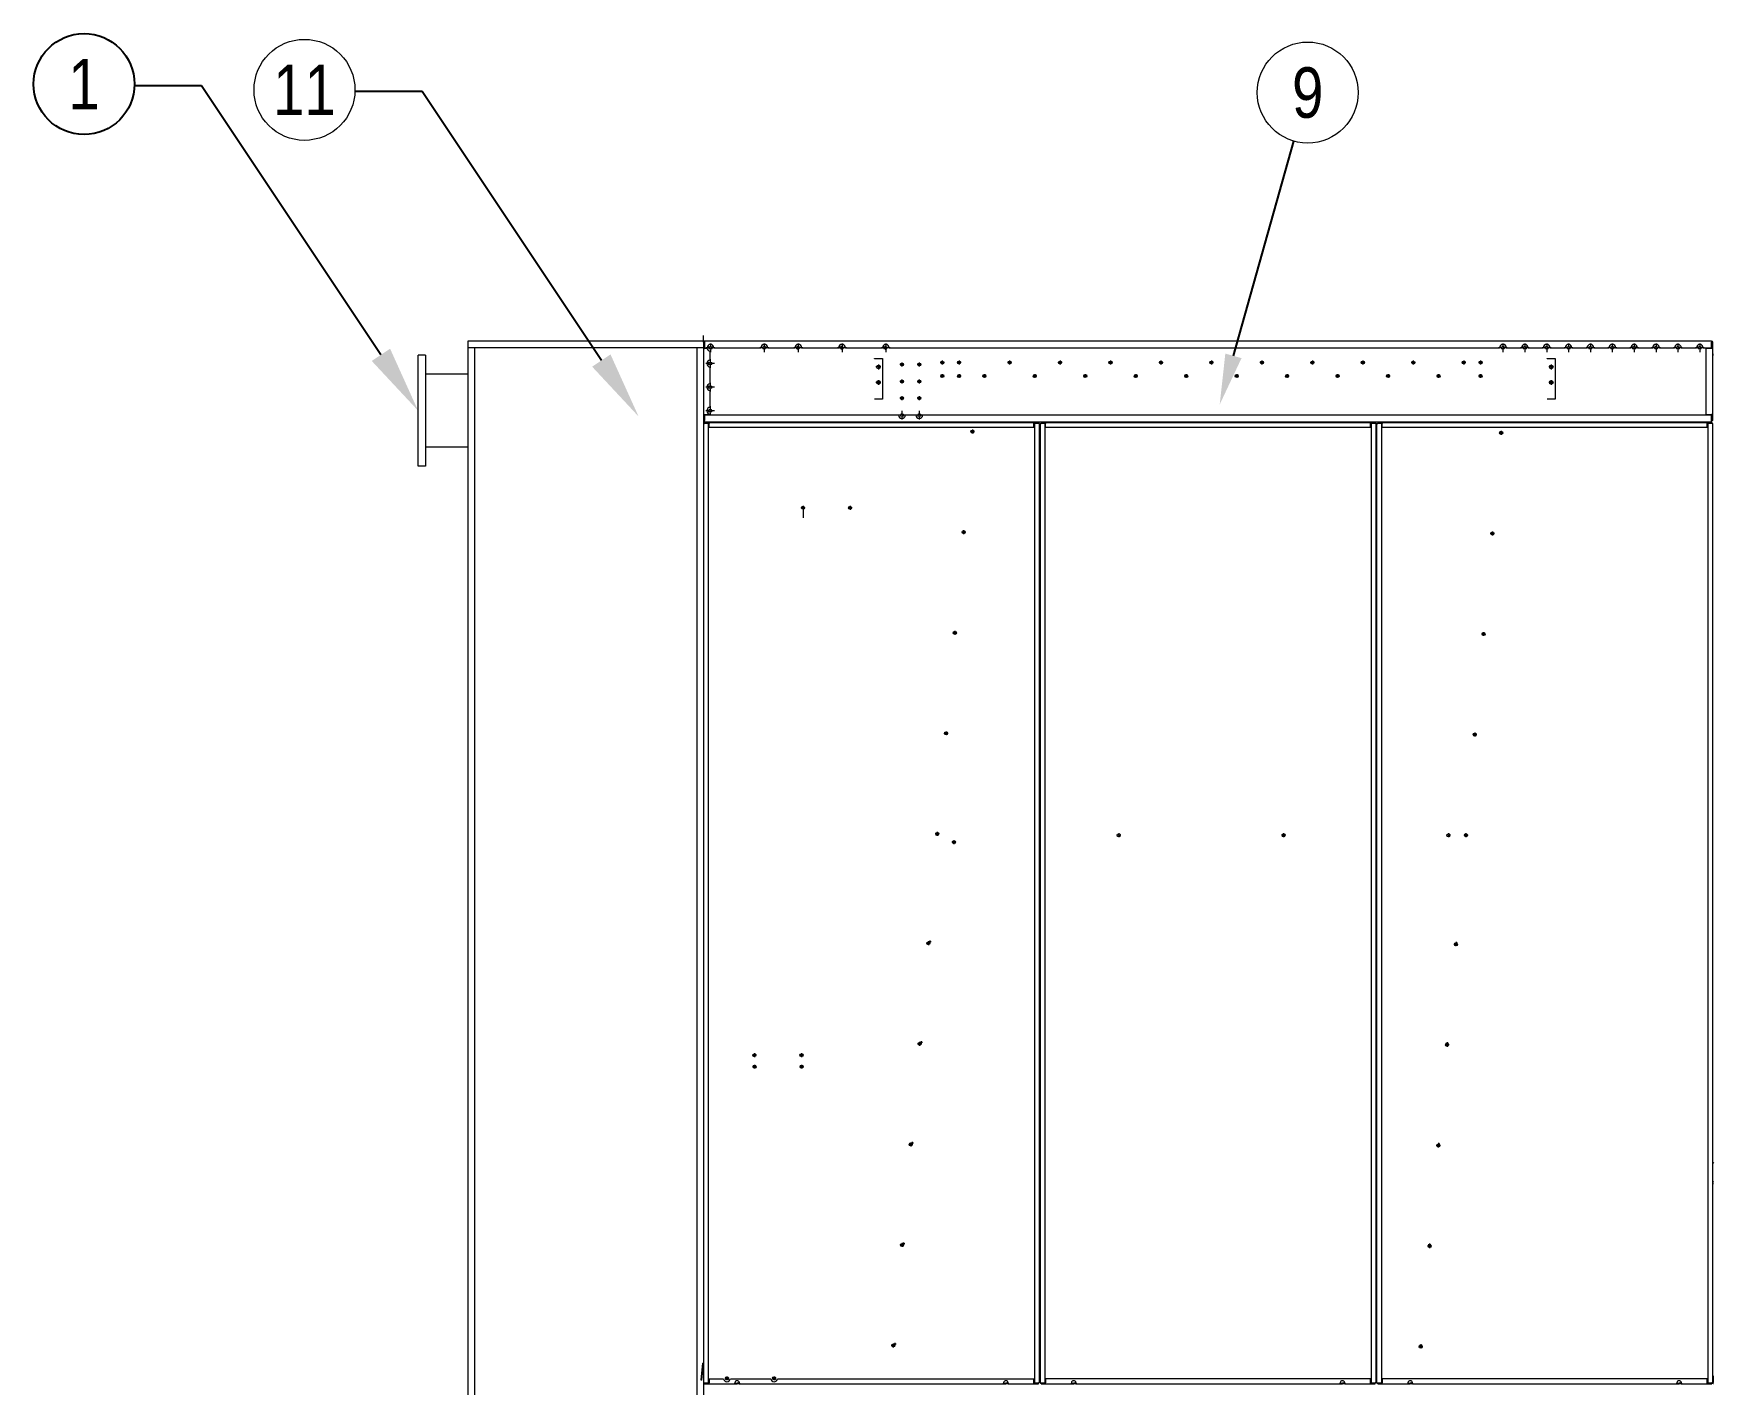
# Model space of a CAD drawing. Header units: millimetres. Extents: x -648583 to 40219, y -129719 to 29148.
# Drawn here: x 17370 to 22363, y 15334 to 19347 of the extents above; entities that cross this region are included whole.
import ezdxf
from ezdxf import colors
from ezdxf.entities.mleader import LeaderData, LeaderLine
from ezdxf.enums import TextEntityAlignment as Align
from ezdxf.math import Vec2, Vec3

# ---------------------------------------------------------------- set-up
doc = ezdxf.new("R2010")
doc.units = ezdxf.units.MM
doc.linetypes.add('DASHDOT', pattern=[18.5, 12, -3, 0.5, -3])
doc.linetypes.add('DASHED', pattern=[15, 12, -3])
doc.layers.add('냉각탑_dim', color=1, linetype='Continuous')
doc.layers.add('냉각탑_text', color=3, linetype='Continuous')
doc.styles.get("Standard").update_dxf_attribs({"font": 'arial.ttf'})

# ---------------------------------------------------------------- blocks, each defined once
blk = doc.blocks.new('1')
at = {"lineweight": 20}
for p, q in [((19361.3, 18433.6), (18661.3, 18433.6)), ((18661.3, 18433.6), (18661.3, 14833.6)), ((19361.3, 18430.1), (19361.3, 18449.7)), ((19361.3, 18433.6), (19361.3, 14833.6)), ((19364.8, 18433.6), (19361.3, 18433.6)), ((19361.3, 18413.6), (18661.3, 18413.6)), ((18681.3, 18413.6), (18681.3, 14853.6))]:
    blk.add_line(p, q, dxfattribs=at)
at = {"color": 7, "lineweight": 20}
for p, q in [((19361.3, 18431.9), (19361.3, 14937.3)), ((22357.8, 18433.6), (19364.8, 18433.6)), ((18513.3, 18061.6), (18513.3, 18391.6)), ((18535.3, 18391.6), (18513.3, 18391.6)), ((18535.3, 18391.6), (18535.3, 18061.6)), ((19341.3, 18413.6), (19341.3, 14853.6)), ((19361.3, 18411.6), (19361.3, 18215.6)), ((19381.3, 18376.6), (19381.3, 18403.7)), ((19392.3, 18413.6), (19532.3, 18413.6)), ((19552.3, 18413.6), (19633.3, 18413.6)), ((19653.3, 18413.6), (19763.3, 18413.6)), ((19783.3, 18413.6), (19893.3, 18413.6)), ((19869.5, 18382.1), (19893.1, 18382.1)), ((19893.1, 18382.1), (19893.1, 18260.6)), ((19913.3, 18413.6), (21727.8, 18413.6)), ((21747.8, 18413.6), (21792.8, 18413.6)), ((21812.8, 18413.6), (21857.8, 18413.6)), ((21869.5, 18382.1), (21893.1, 18382.1)), ((21877.8, 18413.6), (21922.8, 18413.6)), ((21893.1, 18382.1), (21893.1, 18260.6)), ((21942.8, 18413.6), (21987.8, 18413.6)), ((22007.8, 18413.6), (22052.8, 18413.6)), ((22072.8, 18413.6), (22117.8, 18413.6)), ((22137.8, 18413.6), (22182.8, 18413.6)), ((22202.8, 18413.6), (22247.8, 18413.6)), ((22267.8, 18413.6), (22312.8, 18413.6)), ((22332.8, 18413.6), (22357.8, 18413.6)), ((22341.3, 18411.6), (22341.3, 18215.6)), ((22361.3, 18215.6), (22361.3, 18411.6)), ((18661.3, 18334.8), (18535.3, 18334.8)), ((19381.3, 18306.6), (19381.3, 18356.6)), ((19381.3, 18236.6), (19381.3, 18286.6)), ((19893.1, 18260.6), (19869.5, 18260.6)), ((21893.1, 18260.6), (21869.5, 18260.6)), ((19361.3, 18188.5), (19361.3, 15338.7)), ((19941.3, 18213.6), (19364.8, 18213.6)), ((19364.8, 18193.6), (22357.8, 18193.6)), ((19376.3, 15338.7), (19376.3, 18188.5)), ((19377.9, 18191.6), (20343.7, 18191.6)), ((20343.7, 18176.6), (19377.9, 18176.6)), ((19992.8, 18213.6), (19961.3, 18213.6)), ((22357.8, 18213.6), (20012.8, 18213.6)), ((20345.3, 18188.5), (20345.3, 15338.7)), ((20360.3, 15338.7), (20360.3, 18188.5)), ((20361.8, 18188.5), (20361.8, 15338.7)), ((20376.8, 15338.7), (20376.8, 18188.5)), ((20378.4, 18191.6), (21344.2, 18191.6)), ((21344.2, 18176.6), (20378.4, 18176.6)), ((21345.8, 18188.5), (21345.8, 15338.7)), ((21360.8, 15338.7), (21360.8, 18188.5)), ((21362.3, 18188.5), (21362.3, 15338.7)), ((21377.3, 15338.7), (21377.3, 18188.5)), ((21378.9, 18191.6), (22344.7, 18191.6)), ((22344.7, 18176.6), (21378.9, 18176.6)), ((22346.3, 18188.5), (22346.3, 15338.7)), ((22361.3, 15338.7), (22361.3, 18188.5)), ((18661.3, 18118.5), (18535.3, 18118.5)), ((18535.3, 18061.6), (18513.3, 18061.6)), ((19355, 15346.5), (19359.3, 15396.4)), ((19357, 15346.4), (19361.3, 15396.2)), ((19377.9, 15350.6), (19421.4, 15350.6)), ((19377.9, 15335.6), (19454.6, 15335.6)), ((19441.3, 15350.6), (19561.4, 15350.6)), ((19468, 15335.6), (20253.6, 15335.6)), ((19581.3, 15350.6), (20343.7, 15350.6)), ((20267, 15335.6), (20343.7, 15335.6)), ((21344.2, 15350.6), (20378.4, 15350.6)), ((20378.4, 15335.6), (20455.1, 15335.6)), ((20468.5, 15335.6), (21254.1, 15335.6)), ((21267.5, 15335.6), (21344.2, 15335.6)), ((22344.7, 15350.6), (21378.9, 15350.6)), ((21378.9, 15335.6), (21455.6, 15335.6)), ((21469, 15335.6), (22254.6, 15335.6)), ((22268, 15335.6), (22344.7, 15335.6))]:
    blk.add_line(p, q, dxfattribs=at)
at = {"color": 7, "lineweight": 20, "ltscale": 0.4625}
for p, q in [((19361.3, 18430.1), (19361.3, 18411.6)), ((19363.3, 18411.6), (19363.3, 18430.1)), ((22359.3, 18430.1), (22359.3, 18411.6)), ((22361.3, 18411.6), (22361.3, 18430.1)), ((19361.3, 18215.6), (19361.3, 18197.1)), ((19363.3, 18197.1), (19363.3, 18215.6)), ((22359.3, 18215.6), (22359.3, 18197.1)), ((22361.3, 18197.1), (22361.3, 18215.6)), ((22362.8, 15358), (22362.8, 15339.5)), ((22362.8, 15358), (22362.8, 15339.5))]:
    blk.add_line(p, q, dxfattribs=at)
at = {"color": 7, "lineweight": 20, "ltscale": 0.05}
for p, q in [((19363.3, 18430.1), (19361.3, 18430.1)), ((22359.3, 18430.1), (22361.3, 18430.1)), ((19363.3, 18197.1), (19361.3, 18197.1)), ((19403.3, 18191.6), (19403.3, 18193.6)), ((19699.3, 18193.6), (19699.3, 18191.6)), ((19721.3, 18193.6), (19721.3, 18191.6)), ((19743.3, 18193.6), (19743.3, 18191.6)), ((19833.1, 18191.6), (19833.1, 18193.6)), ((19894.3, 18191.6), (19894.3, 18193.6)), ((19924.3, 18193.6), (19924.3, 18191.6)), ((19926.3, 18191.6), (19926.3, 18193.6)), ((19928.3, 18193.6), (19928.3, 18191.6)), ((19930.3, 18193.6), (19930.3, 18191.6)), ((20027.8, 18191.6), (20027.8, 18193.6)), ((20029.8, 18193.6), (20029.8, 18191.6)), ((21833.1, 18191.6), (21833.1, 18193.6)), ((22359.3, 18197.1), (22361.3, 18197.1)), ((19361.3, 15396.2), (19359.3, 15396.4)), ((19357, 15346.4), (19355, 15346.5)), ((19833.1, 15335.6), (19833.1, 15333.6)), ((21833.1, 15335.6), (21833.1, 15333.6))]:
    blk.add_line(p, q, dxfattribs=at)
at = {"color": 7, "lineweight": 20, "ltscale": 0.0375}
for p, q in [((19363.3, 18430.1), (19364.8, 18430.1)), ((22359.3, 18430.1), (22357.8, 18430.1)), ((19363.3, 18197.1), (19364.8, 18197.1)), ((19364.4, 18190), (19364.4, 18188.5)), ((20357.2, 18190), (20357.2, 18188.5)), ((20364.9, 18190), (20364.9, 18188.5)), ((21357.7, 18190), (21357.7, 18188.5)), ((21365.4, 18190), (21365.4, 18188.5)), ((22359.3, 18197.1), (22357.8, 18197.1)), ((22358.2, 18190), (22358.2, 18188.5)), ((20361.8, 16986.6), (20360.3, 16986.6)), ((21362.3, 16986.6), (21360.8, 16986.6)), ((20361.8, 16942.6), (20360.3, 16942.6)), ((21362.3, 16942.6), (21360.8, 16942.6)), ((20361.8, 16925.6), (20360.3, 16925.6)), ((21362.3, 16925.6), (21360.8, 16925.6)), ((19364.4, 15337.2), (19364.4, 15338.7)), ((20357.2, 15337.2), (20357.2, 15338.7)), ((20364.9, 15337.2), (20364.9, 15338.7)), ((21357.7, 15337.2), (21357.7, 15338.7)), ((21365.4, 15337.2), (21365.4, 15338.7)), ((22358.2, 15337.2), (22358.2, 15338.7))]:
    blk.add_line(p, q, dxfattribs=at)
at = {"color": 7, "lineweight": 20, "ltscale": 0.0875}
for p, q in [((19364.8, 18433.6), (19364.8, 18430.1)), ((22357.8, 18433.6), (22357.8, 18430.1)), ((19361.3, 18411.6), (19364.8, 18411.6)), ((22361.3, 18411.6), (22357.8, 18411.6)), ((19361.3, 18215.6), (19364.8, 18215.6)), ((19364.8, 18193.6), (19364.8, 18197.1)), ((22361.3, 18215.6), (22357.8, 18215.6)), ((22357.8, 18193.6), (22357.8, 18197.1))]:
    blk.add_line(p, q, dxfattribs=at)
at = {"color": 7, "lineweight": 20, "ltscale": 0.4125}
for p, q in [((19364.8, 18430.1), (19364.8, 18413.6)), ((22357.8, 18413.6), (22357.8, 18430.1)), ((22357.8, 18411.6), (22341.3, 18411.6)), ((19364.8, 18215.6), (19381.3, 18215.6)), ((19364.8, 18213.6), (19364.8, 18197.1)), ((22341.3, 18215.6), (22357.8, 18215.6)), ((22357.8, 18197.1), (22357.8, 18213.6))]:
    blk.add_line(p, q, dxfattribs=at)
at = {"color": 7, "linetype": 'DASHDOT', "lineweight": 20}
for p, q in [((19382.3, 18426.6), (19382.3, 18400.6)), ((19542.3, 18426.6), (19542.3, 18400.6)), ((19643.3, 18426.6), (19643.3, 18400.6)), ((19773.3, 18426.6), (19773.3, 18400.6)), ((19903.3, 18426.6), (19903.3, 18400.6)), ((21737.8, 18426.6), (21737.8, 18400.6)), ((21802.8, 18426.6), (21802.8, 18400.6)), ((21867.8, 18426.6), (21867.8, 18400.6)), ((21932.8, 18426.6), (21932.8, 18400.6)), ((21997.8, 18426.6), (21997.8, 18400.6)), ((22062.8, 18426.6), (22062.8, 18400.6)), ((22127.8, 18426.6), (22127.8, 18400.6)), ((22192.8, 18426.6), (22192.8, 18400.6)), ((22257.8, 18426.6), (22257.8, 18400.6)), ((22322.8, 18426.6), (22322.8, 18400.6)), ((19395.3, 18413.6), (19369.3, 18413.6)), ((19381.3, 18379.6), (19381.3, 18353.6)), ((19555.3, 18413.6), (19529.3, 18413.6)), ((19656.3, 18413.6), (19630.3, 18413.6)), ((19786.3, 18413.6), (19760.3, 18413.6)), ((19916.3, 18413.6), (19890.3, 18413.6)), ((21750.8, 18413.6), (21724.8, 18413.6)), ((21815.8, 18413.6), (21789.8, 18413.6)), ((21880.8, 18413.6), (21854.8, 18413.6)), ((21945.8, 18413.6), (21919.8, 18413.6)), ((22010.8, 18413.6), (21984.8, 18413.6)), ((22075.8, 18413.6), (22049.8, 18413.6)), ((22140.8, 18413.6), (22114.8, 18413.6)), ((22205.8, 18413.6), (22179.8, 18413.6)), ((22270.8, 18413.6), (22244.8, 18413.6)), ((22335.8, 18413.6), (22309.8, 18413.6)), ((19394.3, 18366.6), (19368.3, 18366.6)), ((19394.3, 18296.6), (19368.3, 18296.6)), ((19381.3, 18309.6), (19381.3, 18283.6)), ((19394.3, 18226.6), (19368.3, 18226.6)), ((19381.3, 18239.6), (19381.3, 18213.6)), ((19951.3, 18226.6), (19951.3, 18200.6)), ((20002.8, 18226.6), (20002.8, 18200.6)), ((19964.3, 18213.6), (19938.3, 18213.6)), ((20015.8, 18213.6), (19989.8, 18213.6))]:
    blk.add_line(p, q, dxfattribs=at)
at = {"color": 7, "lineweight": 20, "ltscale": 0.1875}
blk.add_line((19364.8, 18413.6), (19372.3, 18413.6), dxfattribs=at)
at = {"color": 7, "lineweight": 20, "ltscale": 0.192551}
blk.add_line((19372.5, 18411.6), (19364.8, 18411.6), dxfattribs=at)
at = {"color": 7, "linetype": 'DASHDOT', "lineweight": 20, "ltscale": 0.292499}
for p, q in [((19648.2, 18413.6), (19636.5, 18413.6)), ((19778.2, 18413.6), (19766.5, 18413.6)), ((19908.2, 18413.6), (19896.5, 18413.6)), ((19957.2, 18363.6), (19945.5, 18363.6)), ((20008.7, 18363.6), (19997, 18363.6)), ((20077.2, 18369.6), (20065.5, 18369.6)), ((20077.2, 18329.6), (20065.5, 18329.6)), ((20127.2, 18369.6), (20115.5, 18369.6)), ((20127.2, 18329.6), (20115.5, 18329.6)), ((20202.2, 18329.6), (20190.5, 18329.6)), ((20277.2, 18369.6), (20265.5, 18369.6)), ((20352.2, 18329.6), (20340.5, 18329.6)), ((20427.2, 18369.6), (20415.5, 18369.6)), ((20502.2, 18329.6), (20490.5, 18329.6)), ((20577.2, 18369.6), (20565.5, 18369.6)), ((20652.2, 18329.6), (20640.5, 18329.6)), ((20727.2, 18369.6), (20715.5, 18369.6)), ((20802.2, 18329.6), (20790.5, 18329.6)), ((20877.2, 18369.6), (20865.5, 18369.6)), ((20952.2, 18329.6), (20940.5, 18329.6)), ((21027.2, 18369.6), (21015.5, 18369.6)), ((21102.2, 18329.6), (21090.5, 18329.6)), ((21177.2, 18369.6), (21165.5, 18369.6)), ((21252.2, 18329.6), (21240.5, 18329.6)), ((21327.2, 18369.6), (21315.5, 18369.6)), ((19957.2, 18313.6), (19945.5, 18313.6)), ((20008.7, 18313.6), (19997, 18313.6)), ((19957.2, 18263.6), (19945.5, 18263.6)), ((20008.7, 18263.6), (19997, 18263.6)), ((20166.8, 18164.5), (20155.1, 18164.5)), ((20160.9, 18170.4), (20160.9, 18158.7)), ((21732.5, 18166.6), (21732.5, 18154.9)), ((19663.2, 17938.1), (19651.5, 17938.1)), ((19803.2, 17938.1), (19791.5, 17938.1)), ((20140.6, 17865.7), (20128.9, 17865.7)), ((20134.8, 17871.5), (20134.8, 17859.8)), ((21706.4, 17867.7), (21706.4, 17856)), ((20114.5, 17566.8), (20102.8, 17566.8)), ((21680.2, 17568.9), (21680.2, 17557.2)), ((20088.3, 17268), (20076.6, 17268)), ((21659.9, 17264.2), (21648.2, 17264.2)), ((21654.1, 17270), (21654.1, 17258.3)), ((20062.2, 16969.1), (20050.5, 16969.1)), ((20111.6, 16944.4), (20099.9, 16944.4)), ((20105.7, 16950.3), (20105.7, 16938.6)), ((20595.6, 16970.9), (20595.6, 16959.2)), ((21085.6, 16970.9), (21085.6, 16959.2)), ((21575.6, 16970.9), (21575.6, 16959.2)), ((21633.8, 16965.3), (21622.1, 16965.3)), ((21627.9, 16971.2), (21627.9, 16959.5)), ((20030, 16650.3), (20030, 16638.6)), ((20003.9, 16351.4), (20003.9, 16339.7)), ((21571.8, 16348), (21571.8, 16336.3)), ((19518.7, 16311.6), (19507, 16311.6)), ((19519.2, 16277.6), (19507.5, 16277.6)), ((19512.8, 16317.5), (19512.8, 16305.8)), ((19513.3, 16283.5), (19513.3, 16271.8)), ((19658.7, 16311.6), (19647, 16311.6)), ((19659.2, 16277.6), (19647.5, 16277.6)), ((19652.8, 16317.5), (19652.8, 16305.8)), ((19653.3, 16283.5), (19653.3, 16271.8)), ((19977.7, 16052.6), (19977.7, 16040.9)), ((21545.6, 16049.2), (21545.6, 16037.5)), ((21493.3, 15451.5), (21493.3, 15439.8)), ((19437.2, 15351.6), (19425.5, 15351.6)), ((19431.3, 15357.5), (19431.3, 15345.8)), ((19577.2, 15351.6), (19565.5, 15351.6)), ((19571.3, 15357.5), (19571.3, 15345.8))]:
    blk.add_line(p, q, dxfattribs=at)
at = {"color": 7, "linetype": 'DASHDOT', "lineweight": 20, "ltscale": 0.292505}
for p, q in [((19642.3, 18419.5), (19642.3, 18407.8)), ((19772.3, 18419.5), (19772.3, 18407.8)), ((19902.3, 18419.5), (19902.3, 18407.8)), ((20071.3, 18375.5), (20071.3, 18363.8)), ((20121.3, 18375.5), (20121.3, 18363.8)), ((20271.3, 18375.5), (20271.3, 18363.8)), ((20421.3, 18375.5), (20421.3, 18363.8)), ((20571.3, 18375.5), (20571.3, 18363.8)), ((20721.3, 18375.5), (20721.3, 18363.8)), ((20871.3, 18375.5), (20871.3, 18363.8)), ((21021.3, 18375.5), (21021.3, 18363.8)), ((21171.3, 18375.5), (21171.3, 18363.8)), ((21321.3, 18375.5), (21321.3, 18363.8)), ((21471.3, 18375.5), (21471.3, 18363.8)), ((21621.3, 18375.5), (21621.3, 18363.8)), ((21671.3, 18375.5), (21671.3, 18363.8)), ((19951.3, 18369.5), (19951.3, 18357.8)), ((20002.8, 18369.5), (20002.8, 18357.8)), ((20071.3, 18335.5), (20071.3, 18323.8)), ((20121.3, 18335.5), (20121.3, 18323.8)), ((20196.3, 18335.5), (20196.3, 18323.8)), ((20346.3, 18335.5), (20346.3, 18323.8)), ((20496.3, 18335.5), (20496.3, 18323.8)), ((20646.3, 18335.5), (20646.3, 18323.8)), ((20796.3, 18335.5), (20796.3, 18323.8)), ((20946.3, 18335.5), (20946.3, 18323.8)), ((21096.3, 18335.5), (21096.3, 18323.8)), ((21246.3, 18335.5), (21246.3, 18323.8)), ((21396.3, 18335.5), (21396.3, 18323.8)), ((21546.3, 18335.5), (21546.3, 18323.8)), ((21671.3, 18335.5), (21671.3, 18323.8)), ((19951.3, 18319.5), (19951.3, 18307.8)), ((20002.8, 18319.5), (20002.8, 18307.8)), ((19951.3, 18269.5), (19951.3, 18257.8)), ((20002.8, 18269.5), (20002.8, 18257.8)), ((19657.3, 17944), (19657.3, 17932.3)), ((19797.3, 17944), (19797.3, 17932.3)), ((20108.6, 17572.7), (20108.6, 17561)), ((20082.5, 17273.8), (20082.5, 17262.1)), ((20056.3, 16975), (20056.3, 16963.3)), ((20035.9, 16644.4), (20024.2, 16644.4)), ((20009.7, 16345.6), (19998, 16345.6)), ((19983.6, 16046.7), (19971.9, 16046.7)), ((19957.4, 15747.9), (19945.7, 15747.9)), ((19931.3, 15449), (19919.6, 15449))]:
    blk.add_line(p, q, dxfattribs=at)
at = {"color": 7, "lineweight": 20, "ltscale": 0.023431}
for p, q in [((19869.5, 18381.2), (19869.5, 18382.1)), ((21869.5, 18381.2), (21869.5, 18382.1))]:
    blk.add_line(p, q, dxfattribs=at)
at = {"color": 7, "lineweight": 20, "ltscale": 0.012499}
for p, q in [((22363.3, 18393.6), (22362.8, 18393.6)), ((22363.3, 18391.6), (22362.8, 18391.6))]:
    blk.add_line(p, q, dxfattribs=at)
at = {"color": 7, "linetype": 'DASHDOT', "lineweight": 20, "ltscale": 0.357501}
for p, q in [((19888.5, 18356.6), (19874.2, 18356.6)), ((19888.5, 18310.6), (19874.2, 18310.6))]:
    blk.add_line(p, q, dxfattribs=at)
at = {"color": 7, "linetype": 'DASHDOT', "lineweight": 20, "ltscale": 0.357495}
for p, q in [((19881.3, 18363.8), (19881.3, 18349.5)), ((21881.3, 18363.8), (21881.3, 18349.5)), ((19881.3, 18317.8), (19881.3, 18303.5)), ((21881.3, 18317.8), (21881.3, 18303.5))]:
    blk.add_line(p, q, dxfattribs=at)
at = {"color": 7, "linetype": 'DASHDOT', "lineweight": 20, "ltscale": 0.2925}
for p, q in [((21402.2, 18329.6), (21390.5, 18329.6)), ((21477.2, 18369.6), (21465.5, 18369.6)), ((21552.2, 18329.6), (21540.5, 18329.6)), ((21627.2, 18369.6), (21615.5, 18369.6)), ((21677.2, 18369.6), (21665.5, 18369.6)), ((21677.2, 18329.6), (21665.5, 18329.6)), ((21738.4, 18160.7), (21726.7, 18160.7)), ((21712.2, 17861.9), (21700.5, 17861.9)), ((21686.1, 17563), (21674.4, 17563)), ((21581.5, 16965), (21569.8, 16965)), ((21603.8, 16641), (21592.1, 16641)), ((21577.6, 16342.2), (21565.9, 16342.2)), ((21551.5, 16043.3), (21539.8, 16043.3)), ((19951.6, 15753.7), (19951.6, 15742)), ((21525.3, 15744.5), (21513.6, 15744.5)), ((21519.5, 15750.3), (21519.5, 15738.6)), ((19925.4, 15454.9), (19925.4, 15443.2)), ((21499.2, 15445.6), (21487.5, 15445.6))]:
    blk.add_line(p, q, dxfattribs=at)
at = {"color": 7, "linetype": 'DASHDOT', "lineweight": 20, "ltscale": 0.3575}
for p, q in [((21888.5, 18356.6), (21874.2, 18356.6)), ((21888.5, 18310.6), (21874.2, 18310.6))]:
    blk.add_line(p, q, dxfattribs=at)
at = {"color": 7, "lineweight": 20, "ltscale": 0.053766}
for p, q in [((19950.3, 18316.4), (19952.4, 18316.4)), ((20001.8, 18316.4), (20003.9, 18316.4))]:
    blk.add_line(p, q, dxfattribs=at)
at = {"color": 7, "lineweight": 20, "ltscale": 0.214999}
blk.add_line((19361.3, 18197.1), (19361.3, 18188.5), dxfattribs=at)
at = {"color": 7, "lineweight": 20, "ltscale": 0.0775}
for p, q in [((19361.3, 18188.5), (19364.4, 18188.5)), ((19377.9, 18191.6), (19377.9, 18188.5)), ((20343.7, 18191.6), (20343.7, 18188.5)), ((20360.3, 18188.5), (20357.2, 18188.5)), ((20361.8, 18188.5), (20364.9, 18188.5)), ((20378.4, 18191.6), (20378.4, 18188.5)), ((21344.2, 18191.6), (21344.2, 18188.5)), ((21360.8, 18188.5), (21357.7, 18188.5)), ((21362.3, 18188.5), (21365.4, 18188.5)), ((21378.9, 18191.6), (21378.9, 18188.5)), ((22344.7, 18191.6), (22344.7, 18188.5)), ((22361.3, 18188.5), (22358.2, 18188.5)), ((19361.3, 15338.7), (19364.4, 15338.7)), ((19364.4, 15335.6), (19364.4, 15338.7)), ((19377.9, 15335.6), (19377.9, 15338.7)), ((20343.7, 15335.6), (20343.7, 15338.7)), ((20360.3, 15338.7), (20357.2, 15338.7)), ((20361.8, 15338.7), (20364.9, 15338.7)), ((20378.4, 15335.6), (20378.4, 15338.7)), ((21344.2, 15335.6), (21344.2, 15338.7)), ((21360.8, 15338.7), (21357.7, 15338.7)), ((21362.3, 15338.7), (21365.4, 15338.7)), ((21378.9, 15335.6), (21378.9, 15338.7)), ((22344.7, 15335.6), (22344.7, 15338.7)), ((22361.3, 15338.7), (22358.2, 15338.7))]:
    blk.add_line(p, q, dxfattribs=at)
at = {"color": 7, "lineweight": 20, "ltscale": 0.3375}
for p, q in [((19377.9, 18191.6), (19364.4, 18191.6)), ((19364.4, 18190), (19377.9, 18190)), ((20357.2, 18191.6), (20343.7, 18191.6)), ((20343.7, 18190), (20357.2, 18190)), ((20378.4, 18191.6), (20364.9, 18191.6)), ((20364.9, 18190), (20378.4, 18190)), ((21357.7, 18191.6), (21344.2, 18191.6)), ((21344.2, 18190), (21357.7, 18190)), ((21378.9, 18191.6), (21365.4, 18191.6)), ((21365.4, 18190), (21378.9, 18190)), ((22358.2, 18191.6), (22344.7, 18191.6)), ((22344.7, 18190), (22358.2, 18190)), ((19377.9, 15337.2), (19364.4, 15337.2)), ((19364.4, 15335.6), (19377.9, 15335.6)), ((20357.2, 15337.2), (20343.7, 15337.2)), ((20343.7, 15335.6), (20357.2, 15335.6)), ((20378.4, 15337.2), (20364.9, 15337.2)), ((20364.9, 15335.6), (20378.4, 15335.6)), ((21357.7, 15337.2), (21344.2, 15337.2)), ((21344.2, 15335.6), (21357.7, 15335.6)), ((21378.9, 15337.2), (21365.4, 15337.2)), ((21365.4, 15335.6), (21378.9, 15335.6)), ((22358.2, 15337.2), (22344.7, 15337.2)), ((22344.7, 15335.6), (22358.2, 15335.6))]:
    blk.add_line(p, q, dxfattribs=at)
at = {"color": 7, "lineweight": 20, "ltscale": 0.04}
for p, q in [((19364.4, 18191.6), (19364.4, 18190)), ((20357.2, 18191.6), (20357.2, 18190)), ((20364.9, 18191.6), (20364.9, 18190)), ((21357.7, 18191.6), (21357.7, 18190)), ((21365.4, 18191.6), (21365.4, 18190)), ((22358.2, 18191.6), (22358.2, 18190)), ((19364.4, 15335.6), (19364.4, 15337.2)), ((19454.6, 15335.6), (19454.6, 15337.2)), ((19468, 15335.6), (19468, 15337.2)), ((20253.6, 15335.6), (20253.6, 15337.2)), ((20267, 15335.6), (20267, 15337.2)), ((20357.2, 15335.6), (20357.2, 15337.2)), ((20364.9, 15335.6), (20364.9, 15337.2)), ((20455.1, 15335.6), (20455.1, 15337.2)), ((20468.5, 15335.6), (20468.5, 15337.2)), ((21254.1, 15335.6), (21254.1, 15337.2)), ((21267.5, 15335.6), (21267.5, 15337.2)), ((21357.7, 15335.6), (21357.7, 15337.2)), ((21365.4, 15335.6), (21365.4, 15337.2)), ((21455.6, 15335.6), (21455.6, 15337.2)), ((21469, 15335.6), (21469, 15337.2)), ((22254.6, 15335.6), (22254.6, 15337.2)), ((22268, 15335.6), (22268, 15337.2)), ((22358.2, 15335.6), (22358.2, 15337.2))]:
    blk.add_line(p, q, dxfattribs=at)
at = {"color": 7, "lineweight": 20, "ltscale": 0.2975}
for p, q in [((19376.3, 18188.5), (19364.4, 18188.5)), ((19377.9, 18176.6), (19377.9, 18188.5)), ((20343.7, 18176.6), (20343.7, 18188.5)), ((20357.2, 18188.5), (20345.3, 18188.5)), ((20376.8, 18188.5), (20364.9, 18188.5)), ((20378.4, 18176.6), (20378.4, 18188.5)), ((21344.2, 18176.6), (21344.2, 18188.5)), ((21357.7, 18188.5), (21345.8, 18188.5)), ((21377.3, 18188.5), (21365.4, 18188.5)), ((21378.9, 18176.6), (21378.9, 18188.5)), ((22344.7, 18176.6), (22344.7, 18188.5)), ((22358.2, 18188.5), (22346.3, 18188.5)), ((19364.4, 15338.7), (19376.3, 15338.7)), ((19377.9, 15350.6), (19377.9, 15338.7)), ((20343.7, 15338.7), (20343.7, 15350.6)), ((20345.3, 15338.7), (20357.2, 15338.7)), ((20364.9, 15338.7), (20376.8, 15338.7)), ((20378.4, 15350.6), (20378.4, 15338.7)), ((21344.2, 15338.7), (21344.2, 15350.6)), ((21345.8, 15338.7), (21357.7, 15338.7)), ((21365.4, 15338.7), (21377.3, 15338.7)), ((21378.9, 15350.6), (21378.9, 15338.7)), ((22344.7, 15338.7), (22344.7, 15350.6)), ((22346.3, 15338.7), (22358.2, 15338.7))]:
    blk.add_line(p, q, dxfattribs=at)
at = {"color": 7, "lineweight": 20, "ltscale": 0.025}
blk.add_line((19381.3, 18215.6), (19381.3, 18216.6), dxfattribs=at)
at = {"color": 7, "lineweight": 20, "ltscale": 0.049997}
for p, q in [((19863.1, 18193.6), (19863.1, 18191.6)), ((21863.1, 18193.6), (21863.1, 18191.6))]:
    blk.add_line(p, q, dxfattribs=at)
at = {"color": 7, "lineweight": 20, "ltscale": 0.050191}
for p, q in [((20180.1, 18193.6), (20180.2, 18191.6)), ((20182.2, 18191.6), (20182.1, 18193.6)), ((20189.7, 18193.6), (20189.5, 18191.6)), ((20799.3, 18193.6), (20799.1, 18191.6)), ((20799.1, 18191.6), (20799.3, 18193.6)), ((21104.1, 18193.6), (21103.9, 18191.6)), ((21103.9, 18191.6), (21104.1, 18193.6)), ((19895.5, 15335.6), (19895.3, 15333.6)), ((19935.4, 15333.6), (19935.6, 15335.6)), ((19936, 15335.6), (19935.9, 15333.6)), ((19939.6, 15335.6), (19939.4, 15333.6)), ((20549, 15333.6), (20549.2, 15335.6)), ((20549.2, 15335.6), (20549, 15333.6)), ((20853.8, 15333.6), (20854, 15335.6)), ((20854, 15335.6), (20853.8, 15333.6)), ((21503.6, 15333.6), (21503.8, 15335.6))]:
    blk.add_line(p, q, dxfattribs=at)
at = {"color": 7, "lineweight": 20, "ltscale": 0.05019}
for p, q in [((21713.5, 18191.6), (21713.7, 18193.6)), ((21463.6, 15335.6), (21463.4, 15333.6))]:
    blk.add_line(p, q, dxfattribs=at)
at = {"color": 7, "lineweight": 20, "ltscale": 0.04994}
blk.add_line((21863.1, 18193.6), (21863.1, 18191.6), dxfattribs=at)
at = {"color": 7, "linetype": 'DASHDOT', "lineweight": 20, "ltscale": 0.195001}
for p, q in [((20164.9, 18164.4), (20157.1, 18164.4)), ((20161, 18168.3), (20161, 18160.5)), ((19657.4, 17941.8), (19657.4, 17934)), ((19801.3, 17937.9), (19793.5, 17937.9)), ((19797.4, 17941.8), (19797.4, 17934)), ((20138.8, 17865.5), (20131, 17865.5)), ((20134.9, 17869.4), (20134.9, 17861.6)), ((21708.6, 17861.9), (21700.8, 17861.9)), ((20112.6, 17566.7), (20104.8, 17566.7)), ((20108.7, 17570.6), (20108.7, 17562.8)), ((21682.5, 17563), (21674.7, 17563)), ((20086.5, 17267.8), (20078.7, 17267.8)), ((20082.6, 17271.7), (20082.6, 17263.9)), ((21652.4, 17268), (21652.4, 17260.2)), ((20060.3, 16968.9), (20052.5, 16968.9)), ((20056.4, 16972.8), (20056.4, 16965)), ((21089.6, 16964.6), (21081.8, 16964.6)), ((21626.3, 16969.2), (21626.3, 16961.4)), ((20030, 16648.4), (20030, 16640.6)), ((20038.3, 16648.1), (20030.5, 16648.1)), ((20034.4, 16652), (20034.4, 16644.2)), ((21598.3, 16648.9), (21598.3, 16641.1)), ((20012.1, 16349.3), (20004.3, 16349.3)), ((20008.2, 16353.2), (20008.2, 16345.4)), ((21572.1, 16350.1), (21572.1, 16342.3)), ((19516.8, 16311.7), (19509, 16311.7)), ((19516.9, 16277.8), (19509.1, 16277.8)), ((19512.9, 16315.6), (19512.9, 16307.8)), ((19656.8, 16311.7), (19649, 16311.7)), ((19656.9, 16277.8), (19649.1, 16277.8)), ((19652.9, 16315.6), (19652.9, 16307.8)), ((19986, 16050.4), (19978.2, 16050.4)), ((19982.1, 16054.3), (19982.1, 16046.5)), ((19959.8, 15751.6), (19952, 15751.6)), ((19933.7, 15452.7), (19925.9, 15452.7)), ((21493.7, 15453.5), (21493.7, 15445.7)), ((19575.2, 15351.6), (19567.4, 15351.6)), ((19571.3, 15355.5), (19571.3, 15347.7))]:
    blk.add_line(p, q, dxfattribs=at)
at = {"color": 7, "linetype": 'DASHDOT', "lineweight": 20, "ltscale": 0.195}
for p, q in [((21734.8, 18160.7), (21727, 18160.7)), ((21656.3, 17264.1), (21648.5, 17264.1)), ((21630.2, 16965.3), (21622.4, 16965.3)), ((21601.8, 16641), (21594, 16641)), ((21602.2, 16645), (21594.4, 16645)), ((21575.7, 16342.2), (21567.9, 16342.2)), ((21576, 16346.2), (21568.2, 16346.2)), ((21549.5, 16043.3), (21541.7, 16043.3)), ((21549.9, 16047.3), (21542.1, 16047.3)), ((19951.6, 15751.8), (19951.6, 15744)), ((19955.9, 15755.5), (19955.9, 15747.7)), ((21523.4, 15744.5), (21515.6, 15744.5)), ((21523.7, 15748.4), (21515.9, 15748.4)), ((21519.5, 15748.4), (21519.5, 15740.6)), ((21519.8, 15752.3), (21519.8, 15744.5)), ((19925.5, 15453), (19925.5, 15445.2)), ((19929.8, 15456.6), (19929.8, 15448.8)), ((21497.2, 15445.6), (21489.4, 15445.6)), ((21497.6, 15449.6), (21489.8, 15449.6)), ((21493.3, 15449.5), (21493.3, 15441.7))]:
    blk.add_line(p, q, dxfattribs=at)
at = {"color": 7, "linetype": 'DASHDOT', "lineweight": 20, "ltscale": 0.194995}
for p, q in [((21730.9, 18164.6), (21730.9, 18156.8)), ((19661.3, 17937.9), (19653.5, 17937.9)), ((21704.7, 17865.8), (21704.7, 17858)), ((21678.6, 17566.9), (21678.6, 17559.1)), ((21085.7, 16968.5), (21085.7, 16960.7)), ((20033.9, 16644.5), (20026.1, 16644.5)), ((20007.8, 16345.7), (20000, 16345.7)), ((19981.7, 16046.8), (19973.9, 16046.8)), ((19955.5, 15747.9), (19947.7, 15747.9)), ((19929.4, 15449.1), (19921.6, 15449.1))]:
    blk.add_line(p, q, dxfattribs=at)
at = {"color": 0, "lineweight": 20}
blk.add_line((19657.4, 17938.1), (19657.4, 17908.1), dxfattribs=at)
at = {"color": 7, "linetype": 'DASHED', "lineweight": 20}
for p, q in [((19361.3, 17236.6), (19363.3, 17236.6)), ((19361.3, 17230.6), (19363.3, 17230.6))]:
    blk.add_line(p, q, dxfattribs=at)
at = {"color": 7, "linetype": 'DASHDOT', "lineweight": 20, "ltscale": 0.292502}
for p, q in [((20601.5, 16965), (20589.8, 16965)), ((21091.5, 16965), (21079.8, 16965)), ((21597.9, 16646.9), (21597.9, 16635.2))]:
    blk.add_line(p, q, dxfattribs=at)
at = {"color": 7, "linetype": 'DASHDOT', "lineweight": 20, "ltscale": 0.194998}
for p, q in [((21597.9, 16644.9), (21597.9, 16637.1)), ((20003.9, 16349.6), (20003.9, 16341.8)), ((21571.8, 16346.1), (21571.8, 16338.3)), ((19513, 16281.7), (19513, 16273.9)), ((19653, 16281.7), (19653, 16273.9)), ((19977.8, 16050.7), (19977.8, 16042.9)), ((21545.6, 16047.2), (21545.6, 16039.4)), ((21546, 16051.2), (21546, 16043.4))]:
    blk.add_line(p, q, dxfattribs=at)
at = {"color": 7, "lineweight": 20, "ltscale": 0.077786}
blk.add_line((22363.3, 15993.5), (22361.3, 15991.1), dxfattribs=at)
at = {"color": 7, "lineweight": 20, "ltscale": 0.05349}
blk.add_line((22361.3, 15936.2), (22363.3, 15935.5), dxfattribs=at)
blk.add_line((22361.3, 15936.2), (22363.3, 15935.5), dxfattribs=at)
at = {"color": 7, "lineweight": 20, "ltscale": 0.039896}
blk.add_line((22362.8, 15930.3), (22361.3, 15930.9), dxfattribs=at)
at = {"color": 7, "lineweight": 20, "ltscale": 0.012708}
for p, q in [((22362.8, 15930.3), (22363.3, 15930.3)), ((22362.8, 15358), (22363.3, 15358)), ((22363.3, 15358), (22362.8, 15358))]:
    blk.add_line(p, q, dxfattribs=at)
at = {"color": 7, "lineweight": 20, "ltscale": 0.000294144}
blk.add_line((19364.4, 15335.6), (19364.4, 15335.6), dxfattribs=at)
at = {"color": 7, "lineweight": 20, "ltscale": 0.168029}
for p, q in [((19454.6, 15337.2), (19461.3, 15337.2)), ((19454.6, 15335.6), (19461.3, 15335.6)), ((19468, 15337.2), (19461.3, 15337.2)), ((19468, 15335.6), (19461.3, 15335.6)), ((20253.6, 15337.2), (20260.3, 15337.2)), ((20253.6, 15335.6), (20260.3, 15335.6)), ((20267, 15337.2), (20260.3, 15337.2)), ((20267, 15335.6), (20260.3, 15335.6)), ((20455.1, 15337.2), (20461.8, 15337.2)), ((20455.1, 15335.6), (20461.8, 15335.6)), ((20468.5, 15337.2), (20461.8, 15337.2)), ((20468.5, 15335.6), (20461.8, 15335.6)), ((21254.1, 15337.2), (21260.8, 15337.2)), ((21254.1, 15335.6), (21260.8, 15335.6)), ((21267.5, 15337.2), (21260.8, 15337.2)), ((21267.5, 15335.6), (21260.8, 15335.6)), ((21455.6, 15337.2), (21462.3, 15337.2)), ((21455.6, 15335.6), (21462.3, 15335.6)), ((21469, 15337.2), (21462.3, 15337.2)), ((21469, 15335.6), (21462.3, 15335.6)), ((22254.6, 15337.2), (22261.3, 15337.2)), ((22254.6, 15335.6), (22261.3, 15335.6)), ((22268, 15337.2), (22261.3, 15337.2)), ((22268, 15335.6), (22261.3, 15335.6))]:
    blk.add_line(p, q, dxfattribs=at)
at = {"color": 7, "lineweight": 20, "ltscale": 0.049942}
for p, q in [((19863.1, 15335.6), (19863.1, 15333.6)), ((21863.1, 15335.6), (21863.1, 15333.6))]:
    blk.add_line(p, q, dxfattribs=at)
at = {"color": 7, "lineweight": 20, "ltscale": 0.049995}
for p, q in [((19863.1, 15335.6), (19863.1, 15333.6)), ((21863.1, 15335.6), (21863.1, 15333.6))]:
    blk.add_line(p, q, dxfattribs=at)
at = {"color": 7, "lineweight": 20, "ltscale": 0.114792}
blk.add_line((22358.2, 15338), (22362.8, 15338), dxfattribs=at)
at = {"color": 7, "lineweight": 20, "ltscale": 0.114793}
blk.add_line((22362.8, 15336), (22358.2, 15336), dxfattribs=at)
at = {"color": 7, "lineweight": 20, "ltscale": 0.037293}
blk.add_line((22361.3, 15339.5), (22362.8, 15339.5), dxfattribs=at)
at = {"color": 7, "lineweight": 20, "ltscale": 0.037353}
blk.add_line((22362.8, 15339.5), (22361.3, 15339.5), dxfattribs=at)
at = {"color": 7, "lineweight": 20}
for centre, radius in [((19382.3, 18413.6), 4.5), ((19382.3, 18413.6), 3), ((19542.3, 18413.6), 4.5), ((19542.3, 18413.6), 3), ((19642.3, 18413.6), 4.5), ((19642.3, 18413.6), 3), ((19772.3, 18413.6), 4.5), ((19772.3, 18413.6), 3), ((19902.3, 18413.6), 4.5), ((19902.3, 18413.6), 3), ((21737.8, 18413.6), 4.5), ((21737.8, 18413.6), 3), ((21802.8, 18413.6), 4.5), ((21802.8, 18413.6), 3), ((21867.8, 18413.6), 4.5), ((21867.8, 18413.6), 3), ((21932.8, 18413.6), 4.5), ((21932.8, 18413.6), 3), ((21997.8, 18413.6), 4.5), ((21997.8, 18413.6), 3), ((22062.8, 18413.6), 4.5), ((22062.8, 18413.6), 3), ((22127.8, 18413.6), 4.5), ((22127.8, 18413.6), 3), ((22192.8, 18413.6), 4.5), ((22192.8, 18413.6), 3), ((22257.8, 18413.6), 4.5), ((22257.8, 18413.6), 3), ((22322.8, 18413.6), 4.5), ((22322.8, 18413.6), 3), ((19381.3, 18366.6), 4.5), ((19381.3, 18366.6), 3), ((19881.3, 18356.6), 5.5), ((19881.3, 18356.6), 4.5), ((19951.3, 18363.6), 4.5), ((19951.3, 18363.6), 3), ((20002.8, 18363.6), 4.5), ((20002.8, 18363.6), 3), ((20071.3, 18369.6), 4.5), ((20071.3, 18329.6), 4.5), ((20071.3, 18369.6), 3), ((20071.3, 18329.6), 3), ((20121.3, 18369.6), 4.5), ((20121.3, 18329.6), 4.5), ((20121.3, 18369.6), 3), ((20121.3, 18329.6), 3), ((20196.3, 18329.6), 4.5), ((20196.3, 18329.6), 3), ((20271.3, 18369.6), 4.5), ((20271.3, 18369.6), 3), ((20346.3, 18329.6), 4.5), ((20346.3, 18329.6), 3), ((20421.3, 18369.6), 4.5), ((20421.3, 18369.6), 3), ((20496.3, 18329.6), 4.5), ((20496.3, 18329.6), 3), ((20571.3, 18369.6), 4.5), ((20571.3, 18369.6), 3), ((20646.3, 18329.6), 4.5), ((20646.3, 18329.6), 3), ((20721.3, 18369.6), 4.5), ((20721.3, 18369.6), 3), ((20796.3, 18329.6), 4.5), ((20796.3, 18329.6), 3), ((20871.3, 18369.6), 4.5), ((20871.3, 18369.6), 3), ((20946.3, 18329.6), 4.5), ((20946.3, 18329.6), 3), ((21021.3, 18369.6), 4.5), ((21021.3, 18369.6), 3), ((21096.3, 18329.6), 4.5), ((21096.3, 18329.6), 3), ((21171.3, 18369.6), 4.5), ((21171.3, 18369.6), 3), ((21246.3, 18329.6), 4.5), ((21246.3, 18329.6), 3), ((21321.3, 18369.6), 4.5), ((21321.3, 18369.6), 3), ((21396.3, 18329.6), 4.5), ((21396.3, 18329.6), 3), ((21471.3, 18369.6), 4.5), ((21471.3, 18369.6), 3), ((21546.3, 18329.6), 4.5), ((21546.3, 18329.6), 3), ((21621.3, 18369.6), 4.5), ((21621.3, 18369.6), 3), ((21671.3, 18369.6), 4.5), ((21671.3, 18329.6), 4.5), ((21671.3, 18369.6), 3), ((21671.3, 18329.6), 3), ((21881.3, 18356.6), 5.5), ((21881.3, 18356.6), 4.5), ((19381.3, 18296.6), 4.5), ((19381.3, 18296.6), 3), ((19881.3, 18310.6), 5.5), ((19881.3, 18310.6), 4.5), ((19951.3, 18313.6), 4.5), ((19951.3, 18313.6), 3), ((20002.8, 18313.6), 4.5), ((20002.8, 18313.6), 3), ((21881.3, 18310.6), 5.5), ((21881.3, 18310.6), 4.5), ((19381.3, 18226.6), 4.5), ((19381.3, 18226.6), 3), ((19951.3, 18263.6), 4.5), ((19951.3, 18263.6), 3), ((20002.8, 18263.6), 4.5), ((20002.8, 18263.6), 3), ((19951.3, 18213.6), 4.5), ((19951.3, 18213.6), 3), ((20002.8, 18213.6), 4.5), ((20002.8, 18213.6), 3), ((20160.9, 18164.5), 4.5), ((20161, 18164.4), 3), ((21732.5, 18160.7), 4.5), ((19657.3, 17938.1), 4.5), ((19657.4, 17937.9), 3), ((19797.3, 17938.1), 4.5), ((19797.4, 17937.9), 3), ((20134.8, 17865.7), 4.5), ((20134.9, 17865.5), 3), ((21706.4, 17861.9), 4.5), ((20108.6, 17566.8), 4.5), ((20108.7, 17566.7), 3), ((21680.2, 17563), 4.5), ((20082.5, 17268), 4.5), ((20082.6, 17267.8), 3), ((21654.1, 17264.2), 4.5), ((20056.3, 16969.1), 4.5), ((20056.4, 16968.9), 3), ((20105.7, 16944.4), 4.5), ((20595.6, 16965), 4.5), ((21085.6, 16965), 4.5), ((21085.7, 16964.6), 3), ((21575.6, 16965), 4.5), ((21627.9, 16965.3), 4.5), ((20030, 16644.4), 4.5), ((20030, 16644.5), 3), ((21597.9, 16641), 4.5), ((20003.9, 16345.6), 4.5), ((20003.9, 16345.7), 3), ((21571.8, 16342.2), 4.5), ((19512.8, 16311.6), 4.5), ((19513.3, 16277.6), 4.5), ((19512.9, 16311.7), 3), ((19513, 16277.8), 3), ((19652.8, 16311.6), 4.5), ((19653.3, 16277.6), 4.5), ((19652.9, 16311.7), 3), ((19653, 16277.8), 3), ((19977.7, 16046.7), 4.5), ((19977.8, 16046.8), 3), ((21545.6, 16043.3), 4.5), ((19951.6, 15747.9), 4.5), ((19951.6, 15747.9), 3), ((21519.5, 15744.5), 4.5), ((19925.4, 15449), 4.5), ((19925.5, 15449.1), 3), ((21493.3, 15445.6), 4.5), ((19431.3, 15351.6), 4.5), ((19431.3, 15351.6), 3), ((19571.3, 15351.6), 4.5), ((19571.3, 15351.6), 3)]:
    blk.add_circle(centre, radius, dxfattribs=at)
for centre, radius, start, end in [((19364.9, 18430), 3.56, 91.0452, 178.9548), ((19364.9, 18430), 1.56, 92.3804, 177.6205), ((22357.8, 18430.1), 3.5, 0, 90), ((22357.8, 18430.1), 1.5, 0, 90), ((19381.3, 18366.6), 10, 90, 270), ((19382.3, 18413.6), 10, 0, 180), ((19382.3, 18413.6), 10, 191.537, 264.2608), ((19542.3, 18413.6), 10, 0, 180), ((19643.3, 18413.6), 10, 0, 180), ((19773.3, 18413.6), 10, 0, 180), ((19903.3, 18413.6), 10, 0, 180), ((21737.8, 18413.6), 10, 0, 180), ((21802.8, 18413.6), 10, 0, 180), ((21867.8, 18413.6), 10, 0, 180), ((21932.8, 18413.6), 10, 0, 180), ((21997.8, 18413.6), 10, 0, 180), ((22062.8, 18413.6), 10, 0, 180), ((22127.8, 18413.6), 10, 0, 180), ((22192.8, 18413.6), 10, 0, 180), ((22257.8, 18413.6), 10, 0, 180), ((22322.8, 18413.6), 10, 0, 180), ((22362.8, 18395.1), 1.5, 180, 270), ((22362.8, 18395.1), 3.5, 244.6225, 270), ((19381.3, 18296.6), 10, 90, 270), ((19381.3, 18226.6), 10, 90, 270), ((19909.3, 18191.6), 6, 160.5285, 180), ((19909.3, 18191.6), 4.5, 153.6122, 180), ((19909.3, 18191.6), 4.5, 360, 26.3878), ((19909.3, 18191.6), 6, 0, 19.4715), ((19951.3, 18213.6), 10, 180, 0), ((20002.8, 18213.6), 10, 180, 0), ((21730.9, 18160.7), 3, 210.7279, 150.2124), ((21704.7, 17861.9), 3, 210.7279, 150.2124), ((21678.6, 17563), 3, 210.7279, 150.2124), ((21652.4, 17264.1), 3, 210.7279, 150.2124), ((21626.3, 16965.3), 3, 210.7279, 150.2124), ((20034.4, 16648.1), 3, 200.5288, 239.4712), ((21598.3, 16645), 3, 186.3049, 343.766), ((21597.9, 16641), 3, 36.8103, 133.1897), ((20008.2, 16349.3), 3, 200.5288, 239.4712), ((21572.1, 16346.2), 3, 186.3049, 343.766), ((21571.8, 16342.2), 3, 36.8103, 133.1897), ((19982.1, 16050.4), 3, 200.5288, 239.4712), ((21546, 16047.3), 3, 186.3049, 343.766), ((21545.6, 16043.3), 3, 36.8103, 133.1897), ((19955.9, 15751.6), 3, 200.5288, 239.4712), ((21519.8, 15748.4), 3, 186.3049, 343.766), ((21519.5, 15744.5), 3, 36.8103, 133.1897), ((19929.8, 15452.7), 3, 200.5288, 239.4712), ((21493.7, 15449.6), 3, 186.3049, 343.766), ((21493.3, 15445.6), 3, 36.8103, 133.1897), ((19364.4, 15338.7), 3.1, 175, 270), ((19364.4, 15338.7), 1.5, 180, 270), ((19431.3, 15351.6), 10, 185.7392, 354.2608), ((19470.5, 15336.9), 16.1, 173.4757, 179.6789), ((19461.3, 15337.5), 7, 9.8709, 170.1291), ((19452.2, 15336.9), 16.2, 0.3311, 6.523), ((19571.3, 15351.6), 10, 185.7392, 354.2608), ((19638.2, 15338.7), 3.1, 270, 270.2606), ((20269.5, 15336.9), 16.2, 173.4769, 179.6689), ((20260.3, 15337.5), 7, 9.8709, 170.1291), ((20251.2, 15336.9), 16.2, 0.3311, 6.523), ((20471, 15336.9), 16.1, 173.4757, 179.6789), ((20461.8, 15337.5), 7, 9.8709, 170.1291), ((20452.7, 15336.9), 16.2, 0.3311, 6.523), ((21270, 15336.9), 16.2, 173.4769, 179.6689), ((21260.8, 15337.5), 7, 9.8709, 170.1291), ((21251.7, 15336.9), 16.2, 0.3311, 6.523), ((21471.5, 15336.9), 16.1, 173.4757, 179.6789), ((21462.3, 15337.5), 7, 9.8709, 170.1291), ((21453.2, 15336.9), 16.2, 0.3311, 6.523), ((22270.5, 15336.9), 16.2, 173.4769, 179.6689), ((22261.3, 15337.5), 7, 9.8709, 170.1291), ((22252.2, 15336.9), 16.2, 0.3311, 6.523), ((22362.8, 15339.5), 1.5, 270, 289.8069), ((22362.8, 15339.5), 3.5, 270, 278.3501)]:
    blk.add_arc(centre, radius, start, end, dxfattribs=at)
for points in [[(19454.3, 15337.6), (19454.4, 15337.4), (19454.4, 15337.3), (19454.4, 15337.2), (19454.5, 15337.2), (19454.6, 15337.2)], [(19468.3, 15337.6), (19468.3, 15337.4), (19468.3, 15337.3), (19468.2, 15337.2), (19468.1, 15337.2), (19468, 15337.2)], [(20253.3, 15337.6), (20253.4, 15337.4), (20253.4, 15337.3), (20253.4, 15337.2), (20253.5, 15337.2), (20253.6, 15337.2)], [(20267.3, 15337.6), (20267.3, 15337.4), (20267.3, 15337.3), (20267.2, 15337.2), (20267.1, 15337.2), (20267, 15337.2)], [(20454.8, 15337.6), (20454.9, 15337.4), (20454.9, 15337.3), (20454.9, 15337.2), (20455, 15337.2), (20455.1, 15337.2)], [(20468.8, 15337.6), (20468.8, 15337.4), (20468.8, 15337.3), (20468.7, 15337.2), (20468.6, 15337.2), (20468.5, 15337.2)], [(21253.8, 15337.6), (21253.9, 15337.4), (21253.9, 15337.3), (21253.9, 15337.2), (21254, 15337.2), (21254.1, 15337.2)], [(21267.8, 15337.6), (21267.8, 15337.4), (21267.8, 15337.3), (21267.7, 15337.2), (21267.6, 15337.2), (21267.5, 15337.2)], [(21455.3, 15337.6), (21455.4, 15337.4), (21455.4, 15337.3), (21455.4, 15337.2), (21455.5, 15337.2), (21455.6, 15337.2)], [(21469.3, 15337.6), (21469.3, 15337.4), (21469.3, 15337.3), (21469.2, 15337.2), (21469.1, 15337.2), (21469, 15337.2)], [(22254.3, 15337.6), (22254.4, 15337.4), (22254.4, 15337.3), (22254.4, 15337.2), (22254.5, 15337.2), (22254.6, 15337.2)], [(22268.3, 15337.6), (22268.3, 15337.4), (22268.3, 15337.3), (22268.2, 15337.2), (22268.1, 15337.2), (22268, 15337.2)]]:
    blk.add_open_spline(points, degree=5, dxfattribs=at)
for points in [[(19454.3, 15337), (19454.3, 15336.6), (19454.3, 15336.3), (19454.4, 15336.1), (19454.4, 15335.8), (19454.5, 15335.6), (19454.5, 15335.6), (19454.6, 15335.6), (19454.6, 15335.6)], [(19468.3, 15337), (19468.3, 15336.6), (19468.3, 15336.3), (19468.3, 15336.1), (19468.2, 15335.8), (19468.1, 15335.6), (19468.1, 15335.6), (19468.1, 15335.6), (19468, 15335.6)], [(20253.3, 15337), (20253.3, 15336.6), (20253.3, 15336.3), (20253.4, 15336.1), (20253.4, 15335.8), (20253.5, 15335.6), (20253.5, 15335.6), (20253.6, 15335.6), (20253.6, 15335.6)], [(20267.3, 15337), (20267.3, 15336.6), (20267.3, 15336.3), (20267.3, 15336.1), (20267.2, 15335.8), (20267.1, 15335.6), (20267.1, 15335.6), (20267.1, 15335.6), (20267, 15335.6)], [(20454.8, 15337), (20454.8, 15336.6), (20454.8, 15336.3), (20454.9, 15336.1), (20454.9, 15335.8), (20455, 15335.6), (20455, 15335.6), (20455.1, 15335.6), (20455.1, 15335.6)], [(20468.8, 15337), (20468.8, 15336.6), (20468.8, 15336.3), (20468.8, 15336.1), (20468.7, 15335.8), (20468.6, 15335.6), (20468.6, 15335.6), (20468.6, 15335.6), (20468.5, 15335.6)], [(21253.8, 15337), (21253.8, 15336.6), (21253.8, 15336.3), (21253.9, 15336.1), (21253.9, 15335.8), (21254, 15335.6), (21254, 15335.6), (21254.1, 15335.6), (21254.1, 15335.6)], [(21267.8, 15337), (21267.8, 15336.6), (21267.8, 15336.3), (21267.8, 15336.1), (21267.7, 15335.8), (21267.6, 15335.6), (21267.6, 15335.6), (21267.6, 15335.6), (21267.5, 15335.6)], [(21455.3, 15337), (21455.3, 15336.6), (21455.3, 15336.3), (21455.4, 15336.1), (21455.4, 15335.8), (21455.5, 15335.6), (21455.5, 15335.6), (21455.6, 15335.6), (21455.6, 15335.6)], [(21469.3, 15337), (21469.3, 15336.6), (21469.3, 15336.3), (21469.3, 15336.1), (21469.2, 15335.8), (21469.1, 15335.6), (21469.1, 15335.6), (21469.1, 15335.6), (21469, 15335.6)], [(22254.3, 15337), (22254.3, 15336.6), (22254.3, 15336.3), (22254.4, 15336.1), (22254.4, 15335.8), (22254.5, 15335.6), (22254.5, 15335.6), (22254.6, 15335.6), (22254.6, 15335.6)], [(22268.3, 15337), (22268.3, 15336.6), (22268.3, 15336.3), (22268.3, 15336.1), (22268.2, 15335.8), (22268.1, 15335.6), (22268.1, 15335.6), (22268.1, 15335.6), (22268, 15335.6)]]:
    blk.add_open_spline(points, degree=5, knots=[0, 0, 0, 0, 0, 0, 3.570616, 3.570616, 3.570616, 4.974883, 4.974883, 4.974883, 4.974883, 4.974883, 4.974883], dxfattribs=at)
at = {"layer": '냉각탑_dim', "lineweight": 20}
blk.add_solid([(20960.7, 18382.7), (20895.9, 18245.1), (20912.6, 18396.3)], dxfattribs=at)

msp = doc.modelspace()

# ---------------------------------------------------------------- linework, layer by layer
at = {"layer": '냉각탑_dim', "linetype": 'ByBlock'}
msp.add_lwpolyline([(20936.7, 18389.5), (21116.7, 19027.5)], dxfattribs=at)
at = {"layer": '냉각탑_dim', "linetype": 'ByBlock', "lineweight": -3}
msp.add_circle((17520.3, 19197), 150, dxfattribs=at)
at = {"layer": '냉각탑_dim', "linetype": 'ByBlock', "lineweight": 20}
for centre in [(18175.5, 19179.9), (21157.5, 19171.9)]:
    msp.add_circle(centre, 150, dxfattribs=at)

# ---------------------------------------------------------------- block references
msp.add_blockref('1', (0, 0))

# ---------------------------------------------------------------- texts
at = {"layer": '냉각탑_text', "width": 0.8}
msp.add_text('1', height=150, dxfattribs=at).set_placement((17520.3, 19197), align=Align.MIDDLE_CENTER)
at = {"layer": '냉각탑_text', "lineweight": 20, "width": 0.8}
for s, p in [('11', (18175.5, 19179.9)), ('9', (21157.5, 19171.9))]:
    msp.add_text(s, height=150, dxfattribs=at).set_placement(p, align=Align.MIDDLE_CENTER)

# ---------------------------------------------------------------- leaders
at = {"layer": '냉각탑_dim', "lineweight": -3}
ml = msp.add_multileader_mtext('Standard', dxfattribs=at)
ml.set_content('')
ml.set_leader_properties(color=256)
ml.build(insert=Vec2(0, 0))
ml.multileader.update_dxf_attribs({"text_right_attachment_type": 6, "dogleg_length": 5, "arrow_head_size": 199.5, "scale": 30})
ctx = ml.context
ctx.base_point, ctx.scale, ctx.char_height, ctx.arrow_head_size, ctx.landing_gap_size, ctx.plane_origin = Vec3(17670.2, 19192.3), 30, 7.18, 199.5, 3.59, Vec3(18262.2, 18850.5)
ctx.right_attachment, ctx.text_align_type = 6, 2
notes = []
notes.append((ctx, [(0, (1, 1, 0), (17869.7, 19192.3), (-1, 0), 199.5, [(0, [(18513.3, 18226.6)], 0, [])])]))
ctx.mtext, ml.multileader.dxf.content_type = None, 0
at = {"layer": '냉각탑_dim', "lineweight": 20}
ml = msp.add_multileader_mtext('Standard', dxfattribs=at)
ml.set_content('')
ml.set_leader_properties(color=256)
ml.build(insert=Vec2(0, 0))
ml.multileader.update_dxf_attribs({"text_right_attachment_type": 6, "dogleg_length": 5, "arrow_head_size": 199.5, "scale": 30})
ctx = ml.context
ctx.base_point, ctx.scale, ctx.char_height, ctx.arrow_head_size, ctx.landing_gap_size, ctx.plane_origin = Vec3(18325.4, 19175.3), 30, 7.18, 199.5, 3.59, Vec3(18917.3, 18833.5)
ctx.right_attachment, ctx.text_align_type = 6, 2
notes.append((ctx, [(0, (1, 1, 0), (18524.9, 19175.3), (-1, 0), 199.5, [(0, [(19168.5, 18209.5)], 0, [])])]))
ctx.mtext, ml.multileader.dxf.content_type = None, 0
for ctx, leaders in notes:
    for number, flags, end, landing, length, lines in leaders:
        leader = LeaderData()
        leader.index, (leader.has_last_leader_line, leader.has_dogleg_vector, leader.attachment_direction) = number, flags
        leader.last_leader_point, leader.dogleg_vector, leader.dogleg_length = Vec3(end), Vec3(landing), length
        for number, points, colour, breaks in lines:
            line = LeaderLine()
            line.index, line.vertices, line.color, line.breaks = number, Vec3.list(points), colors.encode_raw_color(colour), breaks
            leader.lines.append(line)
        ctx.leaders.append(leader)

doc.saveas('drawing.dxf')
